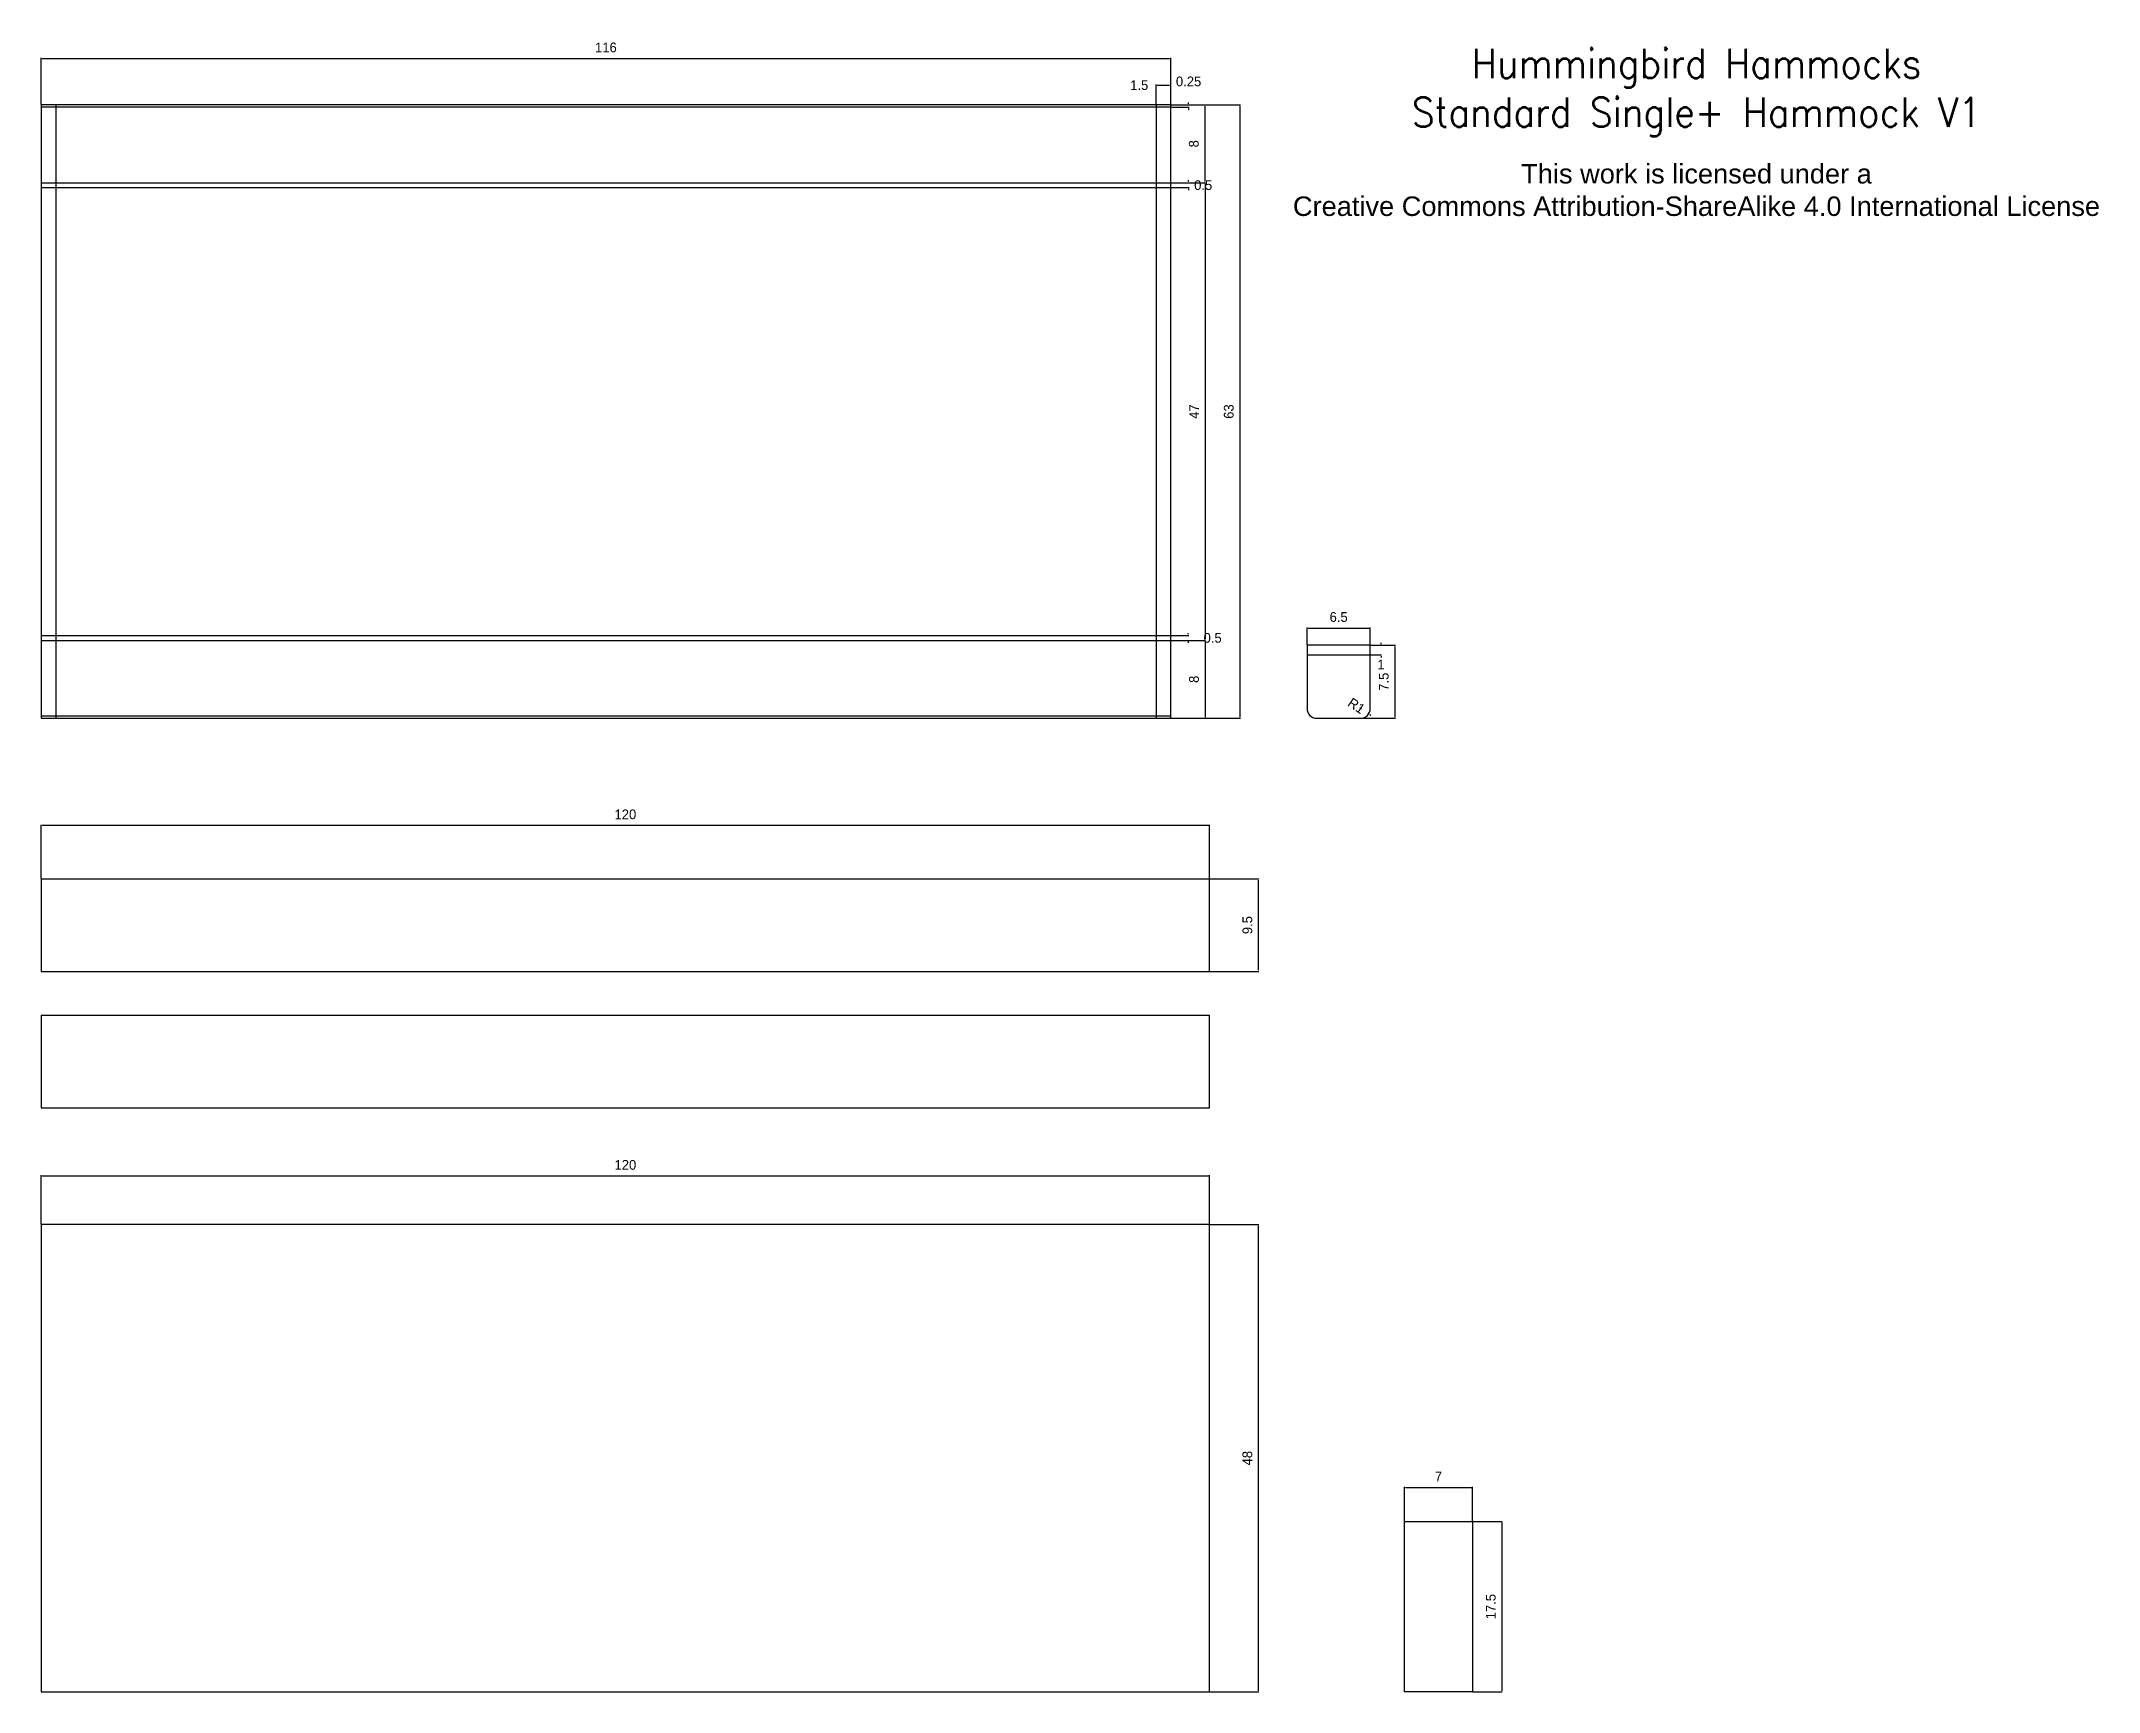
# Model space of a CAD drawing. Header units: inches. Extents: x 0 to 211, y 0 to 170.
import ezdxf

# ---------------------------------------------------------------- set-up
doc = ezdxf.new("R2010")
doc.units = ezdxf.units.IN
doc.header["$MEASUREMENT"] = 0
doc.layers.get('0').update_dxf_attribs({"color": 178, "lineweight": 25, "true_color": 0x000000})
doc.layers.get('Defpoints').update_dxf_attribs({"true_color": 0xffffff})
for name, color, linetype, true_color in [('Bag Cut Size', 6, 'Continuous', 0xff00ff), ('Center Panel Cut Size', 1, 'Continuous', 0xff0000), ('Dimensions', 4, 'Continuous', 0x00ffff), ('Finished Bag', 3, 'Continuous', 0x00ff00), ('Finished Hammock', 5, 'Continuous', 0x0000ff), ('Side Panel Cut Size', 30, 'Continuous', 0xff7f00)]:
    doc.layers.add(name, color=color, linetype=linetype, true_color=true_color)
doc.styles.add('QCADDimTextStyle', font='txt')
doc.styles.add('textstyle0', font='Standard')
doc.styles.add('textstyle1', font='Standard')
doc.dimstyles.new('QCADDimStyle', dxfattribs={"dimtxt": 1, "dimasz": 0.125, "dimexe": 0.0625, "dimexo": 0.03125, "dimtad": 1, "dimtoh": 1, "dimdec": 4, "dimzin": 0, "dimdsep": 46, "dimtxsty": 'QCADDimTextStyle', "dimcen": 0.09, "dimadec": 0, "dimazin": 0, "dimtfac": 1, "dimtdec": 4, "dimtofl": 0, "dimtmove": 0, "dimatfit": 3, "dimfxl": 1, "dimtolj": 1, "dimtzin": 0, "dimarcsym": 0})

# ---------------------------------------------------------------- blocks, each defined once
blk = doc.blocks.new('*D1')
at = {"layer": 'Defpoints', "color": 0}
for p in [(116, 167.76), (0, 163), (116, 163)]:
    blk.add_point(p, dxfattribs=at)
at = {"layer": 'Dimensions', "color": 0, "lineweight": -2}
for p, q in [((0, 163.03), (0, 167.82)), ((0.12, 167.76), (115.88, 167.76)), ((116, 163.03), (116, 167.82))]:
    blk.add_line(p, q, dxfattribs=at)
at = {"layer": 'Dimensions', "color": 0}
for points in [[(0.12, 167.78), (0.12, 167.74), (0, 167.76)], [(115.88, 167.74), (115.88, 167.78), (116, 167.76)]]:
    blk.add_solid(points, dxfattribs=at)
at = {"layer": 'Dimensions', "color": 0, "insert": (58, 168.89), "char_height": 1, "attachment_point": 5, "style": 'QCADDimTextStyle'}
blk.add_mtext('\\A1;116', dxfattribs=at)
blk = doc.blocks.new('*D2')
at = {"layer": 'Defpoints', "color": 0}
for p in [(116, 165.02), (114.5, 163), (116, 163)]:
    blk.add_point(p, dxfattribs=at)
at = {"layer": 'Dimensions', "color": 0, "lineweight": -2}
for p, q in [((114.5, 163.03), (114.5, 165.08)), ((114.62, 165.02), (115.88, 165.02)), ((116, 163.03), (116, 165.08))]:
    blk.add_line(p, q, dxfattribs=at)
at = {"layer": 'Dimensions', "color": 0}
for points in [[(114.62, 165.04), (114.62, 165), (114.5, 165.02)], [(115.88, 165), (115.88, 165.04), (116, 165.02)]]:
    blk.add_solid(points, dxfattribs=at)
at = {"layer": 'Dimensions', "color": 0, "insert": (112.77, 165.02), "char_height": 1, "attachment_point": 5, "style": 'QCADDimTextStyle'}
blk.add_mtext('\\A1;1.5', dxfattribs=at)
blk = doc.blocks.new('*D3')
at = {"layer": 'Defpoints', "color": 0}
for p in [(116, 163), (116, 162.75), (117.84, 162.75)]:
    blk.add_point(p, dxfattribs=at)
at = {"layer": 'Dimensions', "color": 0, "lineweight": -2}
for p, q in [((116.03, 163), (117.9, 163)), ((116.03, 162.75), (117.9, 162.75)), ((117.84, 163.12), (117.84, 163.25)), ((117.84, 162.62), (117.84, 162.5))]:
    blk.add_line(p, q, dxfattribs=at)
at = {"layer": 'Dimensions', "color": 0}
for points in [[(117.82, 163.12), (117.86, 163.12), (117.84, 163)], [(117.86, 162.62), (117.82, 162.62), (117.84, 162.75)]]:
    blk.add_solid(points, dxfattribs=at)
at = {"layer": 'Dimensions', "color": 0, "insert": (117.84, 165.4), "char_height": 1, "attachment_point": 5, "style": 'QCADDimTextStyle'}
blk.add_mtext('\\A1;0.25', dxfattribs=at)
blk = doc.blocks.new('*D4')
at = {"layer": 'Defpoints', "color": 0}
for p in [(116, 163), (116, 155), (119.51, 155)]:
    blk.add_point(p, dxfattribs=at)
at = {"layer": 'Dimensions', "color": 0, "lineweight": -2}
for p, q in [((116.03, 163), (119.57, 163)), ((119.51, 162.88), (119.51, 155.12)), ((116.03, 155), (119.57, 155))]:
    blk.add_line(p, q, dxfattribs=at)
at = {"layer": 'Dimensions', "color": 0}
for points in [[(119.53, 162.88), (119.49, 162.88), (119.51, 163)], [(119.49, 155.12), (119.53, 155.12), (119.51, 155)]]:
    blk.add_solid(points, dxfattribs=at)
at = {"layer": 'Dimensions', "color": 0, "insert": (118.38, 159), "char_height": 1, "attachment_point": 5, "rotation": 90, "style": 'QCADDimTextStyle'}
blk.add_mtext('\\A1;8', dxfattribs=at)
blk = doc.blocks.new('*D5')
at = {"layer": 'Defpoints', "color": 0}
for p in [(116, 163), (116, 100), (123.1, 100)]:
    blk.add_point(p, dxfattribs=at)
at = {"layer": 'Dimensions', "color": 0, "lineweight": -2}
for p, q in [((116.03, 163), (123.16, 163)), ((123.1, 162.88), (123.1, 100.12)), ((116.03, 100), (123.16, 100))]:
    blk.add_line(p, q, dxfattribs=at)
at = {"layer": 'Dimensions', "color": 0}
for points in [[(123.12, 162.88), (123.08, 162.88), (123.1, 163)], [(123.08, 100.12), (123.12, 100.12), (123.1, 100)]]:
    blk.add_solid(points, dxfattribs=at)
at = {"layer": 'Dimensions', "color": 0, "insert": (121.97, 131.5), "char_height": 1, "attachment_point": 5, "rotation": 90, "style": 'QCADDimTextStyle'}
blk.add_mtext('\\A1;63', dxfattribs=at)
blk = doc.blocks.new('*D6')
at = {"layer": 'Defpoints', "color": 0}
for p in [(116, 155), (116, 108), (119.53, 108)]:
    blk.add_point(p, dxfattribs=at)
at = {"layer": 'Dimensions', "color": 0, "lineweight": -2}
for p, q in [((116.03, 155), (119.59, 155)), ((119.53, 154.88), (119.53, 108.12)), ((116.03, 108), (119.59, 108))]:
    blk.add_line(p, q, dxfattribs=at)
at = {"layer": 'Dimensions', "color": 0}
for points in [[(119.55, 154.88), (119.51, 154.88), (119.53, 155)], [(119.51, 108.12), (119.55, 108.12), (119.53, 108)]]:
    blk.add_solid(points, dxfattribs=at)
at = {"layer": 'Dimensions', "color": 0, "insert": (118.4, 131.5), "char_height": 1, "attachment_point": 5, "rotation": 90, "style": 'QCADDimTextStyle'}
blk.add_mtext('\\A1;47', dxfattribs=at)
blk = doc.blocks.new('*D7')
at = {"layer": 'Defpoints', "color": 0}
for p in [(136.5, 107.5), (136.5, 106.5), (137.6, 106.5)]:
    blk.add_point(p, dxfattribs=at)
at = {"layer": 'Dimensions', "color": 0, "lineweight": -2}
for p, q in [((136.53, 107.5), (137.66, 107.5)), ((136.53, 106.5), (137.66, 106.5)), ((137.6, 107.62), (137.6, 107.75)), ((137.6, 106.38), (137.6, 106.25))]:
    blk.add_line(p, q, dxfattribs=at)
at = {"layer": 'Dimensions', "color": 0}
for points in [[(137.58, 107.62), (137.62, 107.62), (137.6, 107.5)], [(137.62, 106.38), (137.58, 106.38), (137.6, 106.5)]]:
    blk.add_solid(points, dxfattribs=at)
at = {"layer": 'Dimensions', "color": 0, "insert": (137.6, 105.51), "char_height": 1, "attachment_point": 5, "style": 'QCADDimTextStyle'}
blk.add_mtext('\\A1;1', dxfattribs=at)
blk = doc.blocks.new('*D8')
at = {"layer": 'Defpoints', "color": 0}
for p in [(136.5, 107.5), (135.5, 100), (139.01, 100)]:
    blk.add_point(p, dxfattribs=at)
at = {"layer": 'Dimensions', "color": 0, "lineweight": -2}
for p, q in [((136.53, 107.5), (139.08, 107.5)), ((139.01, 107.38), (139.01, 100.12)), ((135.53, 100), (139.08, 100))]:
    blk.add_line(p, q, dxfattribs=at)
at = {"layer": 'Dimensions', "color": 0}
for points in [[(139.03, 107.38), (138.99, 107.38), (139.01, 107.5)], [(138.99, 100.12), (139.03, 100.12), (139.01, 100)]]:
    blk.add_solid(points, dxfattribs=at)
at = {"layer": 'Dimensions', "color": 0, "insert": (137.89, 103.75), "char_height": 1, "attachment_point": 5, "rotation": 90, "style": 'QCADDimTextStyle'}
blk.add_mtext('\\A1;7.5', dxfattribs=at)
blk = doc.blocks.new('*D9')
at = {"layer": 'Defpoints', "color": 0}
for p in [(136.5, 109.26), (130, 107.5), (136.5, 107.5)]:
    blk.add_point(p, dxfattribs=at)
at = {"layer": 'Dimensions', "color": 0, "lineweight": -2}
for p, q in [((130, 107.53), (130, 109.32)), ((130.12, 109.26), (136.38, 109.26)), ((136.5, 107.53), (136.5, 109.32))]:
    blk.add_line(p, q, dxfattribs=at)
at = {"layer": 'Dimensions', "color": 0}
for points in [[(130.12, 109.28), (130.12, 109.24), (130, 109.26)], [(136.38, 109.24), (136.38, 109.28), (136.5, 109.26)]]:
    blk.add_solid(points, dxfattribs=at)
at = {"layer": 'Dimensions', "color": 0, "insert": (133.25, 110.39), "char_height": 1, "attachment_point": 5, "style": 'QCADDimTextStyle'}
blk.add_mtext('\\A1;6.5', dxfattribs=at)
blk = doc.blocks.new('*D10')
at = {"layer": 'Defpoints', "color": 0}
for p in [(135.5, 101), (136.33, 100.45)]:
    blk.add_point(p, dxfattribs=at)
at = {"layer": 'Dimensions', "color": 0}
for p, q in [((135.41, 101), (135.59, 101)), ((135.5, 100.91), (135.5, 101.09))]:
    blk.add_line(p, q, dxfattribs=at)
at = {"layer": 'Dimensions', "color": 0, "lineweight": -2}
blk.add_line((136.44, 100.38), (136.54, 100.31), dxfattribs=at)
at = {"layer": 'Dimensions', "color": 0}
blk.add_solid([(136.45, 100.39), (136.42, 100.36), (136.33, 100.45)], dxfattribs=at)
at = {"layer": 'Dimensions', "color": 0, "insert": (135.08, 101.28), "char_height": 1, "attachment_point": 5, "rotation": 326.3099, "style": 'QCADDimTextStyle'}
blk.add_mtext('\\A1;R1', dxfattribs=at)
blk = doc.blocks.new('*D11')
at = {"layer": 'Defpoints', "color": 0}
for p in [(116, 108), (116, 100), (119.53, 100)]:
    blk.add_point(p, dxfattribs=at)
at = {"layer": 'Dimensions', "color": 0, "lineweight": -2}
for p, q in [((116.03, 108), (119.59, 108)), ((119.53, 107.88), (119.53, 100.12)), ((116.03, 100), (119.59, 100))]:
    blk.add_line(p, q, dxfattribs=at)
at = {"layer": 'Dimensions', "color": 0}
for points in [[(119.55, 107.88), (119.51, 107.88), (119.53, 108)], [(119.51, 100.12), (119.55, 100.12), (119.53, 100)]]:
    blk.add_solid(points, dxfattribs=at)
at = {"layer": 'Dimensions', "color": 0, "insert": (118.4, 104), "char_height": 1, "attachment_point": 5, "rotation": 90, "style": 'QCADDimTextStyle'}
blk.add_mtext('\\A1;8', dxfattribs=at)
blk = doc.blocks.new('*D12')
at = {"layer": 'Defpoints', "color": 0}
for p in [(116, 155), (116, 154.5), (117.84, 154.5)]:
    blk.add_point(p, dxfattribs=at)
at = {"layer": 'Dimensions', "color": 0, "lineweight": -2}
for p, q in [((116.03, 155), (117.9, 155)), ((116.03, 154.5), (117.9, 154.5)), ((117.84, 155.12), (117.84, 155.25)), ((117.84, 154.38), (117.84, 154.25))]:
    blk.add_line(p, q, dxfattribs=at)
at = {"layer": 'Dimensions', "color": 0}
for points in [[(117.82, 155.12), (117.86, 155.12), (117.84, 155)], [(117.86, 154.38), (117.82, 154.38), (117.84, 154.5)]]:
    blk.add_solid(points, dxfattribs=at)
at = {"layer": 'Dimensions', "color": 0, "insert": (119.34, 154.75), "char_height": 1, "attachment_point": 5, "style": 'QCADDimTextStyle'}
blk.add_mtext('\\A1;0.5', dxfattribs=at)
blk = doc.blocks.new('*D13')
at = {"layer": 'Defpoints', "color": 0}
for p in [(116, 108.5), (116, 108), (117.81, 108)]:
    blk.add_point(p, dxfattribs=at)
at = {"layer": 'Dimensions', "color": 0, "lineweight": -2}
for p, q in [((116.03, 108.5), (117.87, 108.5)), ((116.03, 108), (117.87, 108)), ((117.81, 108.62), (117.81, 108.75)), ((117.81, 107.88), (117.81, 107.75))]:
    blk.add_line(p, q, dxfattribs=at)
at = {"layer": 'Dimensions', "color": 0}
for points in [[(117.79, 108.62), (117.83, 108.62), (117.81, 108.5)], [(117.83, 107.88), (117.79, 107.88), (117.81, 108)]]:
    blk.add_solid(points, dxfattribs=at)
at = {"layer": 'Dimensions', "color": 0, "insert": (120.31, 108.25), "char_height": 1, "attachment_point": 5, "style": 'QCADDimTextStyle'}
blk.add_mtext('\\A1;0.5', dxfattribs=at)
blk = doc.blocks.new('*D14')
at = {"layer": 'Defpoints', "color": 0}
for p in [(120, 53), (0, 48), (120, 48)]:
    blk.add_point(p, dxfattribs=at)
at = {"layer": 'Dimensions', "color": 0, "lineweight": -2}
for p, q in [((0, 48.03), (0, 53.06)), ((0.12, 53), (119.88, 53)), ((120, 48.03), (120, 53.06))]:
    blk.add_line(p, q, dxfattribs=at)
at = {"layer": 'Dimensions', "color": 0}
for points in [[(0.12, 53.02), (0.12, 52.98), (0, 53)], [(119.88, 52.98), (119.88, 53.02), (120, 53)]]:
    blk.add_solid(points, dxfattribs=at)
at = {"layer": 'Dimensions', "color": 0, "insert": (60, 54.12), "char_height": 1, "attachment_point": 5, "style": 'QCADDimTextStyle'}
blk.add_mtext('\\A1;120', dxfattribs=at)
blk = doc.blocks.new('*D15')
at = {"layer": 'Defpoints', "color": 0}
for p in [(120, 48), (120, 0), (125, 0)]:
    blk.add_point(p, dxfattribs=at)
at = {"layer": 'Dimensions', "color": 0, "lineweight": -2}
for p, q in [((120.03, 48), (125.06, 48)), ((125, 47.88), (125, 0.12)), ((120.03, 0), (125.06, 0))]:
    blk.add_line(p, q, dxfattribs=at)
at = {"layer": 'Dimensions', "color": 0}
for points in [[(125.02, 47.88), (124.98, 47.88), (125, 48)], [(124.98, 0.12), (125.02, 0.12), (125, 0)]]:
    blk.add_solid(points, dxfattribs=at)
at = {"layer": 'Dimensions', "color": 0, "insert": (123.88, 24), "char_height": 1, "attachment_point": 5, "rotation": 90, "style": 'QCADDimTextStyle'}
blk.add_mtext('\\A1;48', dxfattribs=at)
blk = doc.blocks.new('*D16')
at = {"layer": 'Defpoints', "color": 0}
for p in [(120, 89), (0, 83.5), (120, 83.5)]:
    blk.add_point(p, dxfattribs=at)
at = {"layer": 'Dimensions', "color": 0, "lineweight": -2}
for p, q in [((0, 83.53), (0, 89.06)), ((0.12, 89), (119.88, 89)), ((120, 83.53), (120, 89.06))]:
    blk.add_line(p, q, dxfattribs=at)
at = {"layer": 'Dimensions', "color": 0}
for points in [[(0.12, 89.02), (0.12, 88.98), (0, 89)], [(119.88, 88.98), (119.88, 89.02), (120, 89)]]:
    blk.add_solid(points, dxfattribs=at)
at = {"layer": 'Dimensions', "color": 0, "insert": (60, 90.12), "char_height": 1, "attachment_point": 5, "style": 'QCADDimTextStyle'}
blk.add_mtext('\\A1;120', dxfattribs=at)
blk = doc.blocks.new('*D17')
at = {"layer": 'Defpoints', "color": 0}
for p in [(120, 83.5), (120, 74), (125, 74)]:
    blk.add_point(p, dxfattribs=at)
at = {"layer": 'Dimensions', "color": 0, "lineweight": -2}
for p, q in [((120.03, 83.5), (125.06, 83.5)), ((125, 83.37), (125, 74.12)), ((120.03, 74), (125.06, 74))]:
    blk.add_line(p, q, dxfattribs=at)
at = {"layer": 'Dimensions', "color": 0}
for points in [[(125.02, 83.37), (124.98, 83.37), (125, 83.5)], [(124.98, 74.12), (125.02, 74.12), (125, 74)]]:
    blk.add_solid(points, dxfattribs=at)
at = {"layer": 'Dimensions', "color": 0, "insert": (123.88, 78.75), "char_height": 1, "attachment_point": 5, "rotation": 90, "style": 'QCADDimTextStyle'}
blk.add_mtext('\\A1;9.5', dxfattribs=at)
blk = doc.blocks.new('*D18')
at = {"layer": 'Defpoints', "color": 0}
for p in [(147, 21), (140, 17.5), (147, 17.5)]:
    blk.add_point(p, dxfattribs=at)
at = {"layer": 'Dimensions', "color": 0, "lineweight": -2}
for p, q in [((140, 17.53), (140, 21.06)), ((140.12, 21), (146.88, 21)), ((147, 17.53), (147, 21.06))]:
    blk.add_line(p, q, dxfattribs=at)
at = {"layer": 'Dimensions', "color": 0}
for points in [[(140.12, 21.02), (140.12, 20.98), (140, 21)], [(146.88, 20.98), (146.88, 21.02), (147, 21)]]:
    blk.add_solid(points, dxfattribs=at)
at = {"layer": 'Dimensions', "color": 0, "insert": (143.5, 22.12), "char_height": 1, "attachment_point": 5, "style": 'QCADDimTextStyle'}
blk.add_mtext('\\A1;7', dxfattribs=at)
blk = doc.blocks.new('*D19')
at = {"layer": 'Defpoints', "color": 0}
for p in [(147, 17.5), (147, 0), (150, 0)]:
    blk.add_point(p, dxfattribs=at)
at = {"layer": 'Dimensions', "color": 0, "lineweight": -2}
for p, q in [((147.03, 17.5), (150.06, 17.5)), ((150, 17.38), (150, 0.12)), ((147.03, 0), (150.06, 0))]:
    blk.add_line(p, q, dxfattribs=at)
at = {"layer": 'Dimensions', "color": 0}
for points in [[(150.02, 17.38), (149.98, 17.38), (150, 17.5)], [(149.98, 0.12), (150.02, 0.12), (150, 0)]]:
    blk.add_solid(points, dxfattribs=at)
at = {"layer": 'Dimensions', "color": 0, "insert": (148.88, 8.75), "char_height": 1, "attachment_point": 5, "rotation": 90, "style": 'QCADDimTextStyle'}
blk.add_mtext('\\A1;17.5', dxfattribs=at)

msp = doc.modelspace()

# ---------------------------------------------------------------- linework, layer by layer
at = {"layer": 'Bag Cut Size', "color": 7, "true_color": 0xffffff}
for p, q in [((140, 0), (140, 17.5)), ((140, 17.5), (147, 17.5)), ((147, 17.5), (147, 0)), ((147, 0), (140, 0))]:
    msp.add_line(p, q, dxfattribs=at)
at = {"layer": 'Center Panel Cut Size', "color": 7, "true_color": 0xffffff}
for p, q in [((0, 48), (0, 0)), ((120, 48), (0, 48)), ((120, 0), (120, 48)), ((0, 0), (120, 0))]:
    msp.add_line(p, q, dxfattribs=at)
at = {"layer": 'Finished Bag', "color": 7, "true_color": 0xffffff}
for p, q in [((136.5, 107.5), (130, 107.5)), ((130, 107.5), (130, 101)), ((130, 106.5), (136.5, 106.5)), ((136.5, 101), (136.5, 107.5)), ((131, 100), (135.5, 100))]:
    msp.add_line(p, q, dxfattribs=at)
for centre, start, end in [((131, 101), 180, 270), ((135.5, 101), 270, 0)]:
    msp.add_arc(centre, 1, start, end, dxfattribs=at)
at = {"layer": 'Finished Hammock', "color": 7, "true_color": 0xffffff}
for p, q in [((116, 163), (0, 163)), ((0, 163), (0, 100)), ((116, 162.75), (0, 162.75)), ((1.5, 163), (1.5, 100)), ((114.5, 163), (114.5, 100)), ((116, 100), (116, 163)), ((0, 155), (116, 155)), ((0, 154.5), (116, 154.5)), ((0, 108.5), (116, 108.5)), ((0, 108), (116, 108)), ((0, 100.25), (116, 100.25)), ((0, 100), (116, 100))]:
    msp.add_line(p, q, dxfattribs=at)
at = {"layer": 'Side Panel Cut Size', "color": 7, "true_color": 0xffffff}
for p, q in [((0, 83.5), (0, 74)), ((0, 83.5), (120, 83.5)), ((120, 74), (120, 83.5)), ((0, 74), (120, 74)), ((0, 69.5), (0, 60)), ((0, 69.5), (120, 69.5)), ((120, 60), (120, 69.5)), ((0, 60), (120, 60))]:
    msp.add_line(p, q, dxfattribs=at)

# ---------------------------------------------------------------- texts
at = {"attachment_point": 5}
for s, insert, char_height, style in [('\\H3.00133;Hummingbird Hammocks\\PStandard Single+ Hammock V1', (170, 164.242), 0.06843, 'textstyle0'), ('\\fHelvetica Neue,Helvetica,Arial,sans-serif|b0|i0|c0|p0;\\c3618615;\\H1.99926;This work is licensed under a \\P\\c13730329;Creative Commons Attribution-ShareAlike 4.0 International License', (170, 154.242), 0.068434, 'textstyle1')]:
    msp.add_mtext(s, dxfattribs=dict(at, insert=insert, char_height=char_height, style=style))

# ---------------------------------------------------------------- dimensions: what is measured, and where the dimension line sits
at = {"layer": 'Dimensions'}
for base, p1, p2, picture, middle in [((116, 167.762), (0, 163), (116, 163), '*D1', (58, 168.887)), ((136.5, 109.261), (130, 107.5), (136.5, 107.5), '*D9', (133.25, 110.386)), ((120, 89), (0, 83.5), (120, 83.5), '*D16', (60, 90.125)), ((120, 53), (0, 48), (120, 48), '*D14', (60, 54.125)), ((147, 21), (140, 17.5), (147, 17.5), '*D18', (143.5, 22.125))]:
    dim = msp.add_linear_dim(base=base, p1=p1, p2=p2, dimstyle='QCADDimStyle', override={"dimtxt": 1, "dimasz": 0.125, "dimexe": 0.0625, "dimexo": 0.03125, "dimgap": 0.625, "dimdec": 2, "dimzin": 8, "dimclrd": 0, "dimclre": 0, "dimclrt": 0, "dimazin": 2, "dimtmove": 2}, dxfattribs=at)
    dim.commit()
    dim.dimension.update_dxf_attribs({"geometry": picture, "text_midpoint": middle})
dim = msp.add_linear_dim(base=(116, 165.021), p1=(114.5, 163), p2=(116, 163), dimstyle='QCADDimStyle', override={"dimtxt": 1, "dimasz": 0.125, "dimexe": 0.0625, "dimexo": 0.03125, "dimgap": 0.625, "dimdec": 2, "dimzin": 8, "dimclrd": 0, "dimclre": 0, "dimclrt": 0, "dimazin": 2, "dimtmove": 2}, dxfattribs=at)
dim.commit()
dim.dimension.update_dxf_attribs({"geometry": '*D2', "text_midpoint": (112.774, 165.021), "dimtype": 160})
for base, p1, p2, picture, middle in [((117.842, 162.75), (116, 163), (116, 162.75), '*D3', (117.842, 165.399)), ((137.6, 106.5), (136.5, 107.5), (136.5, 106.5), '*D7', (137.6, 105.506))]:
    dim = msp.add_linear_dim(base=base, p1=p1, p2=p2, angle=90, dimstyle='QCADDimStyle', override={"dimtxt": 1, "dimasz": 0.125, "dimexe": 0.0625, "dimexo": 0.03125, "dimgap": 0.625, "dimdec": 2, "dimzin": 8, "dimclrd": 0, "dimclre": 0, "dimclrt": 0, "dimazin": 2, "dimtmove": 2}, dxfattribs=at)
    dim.commit()
    dim.dimension.update_dxf_attribs({"geometry": picture, "text_midpoint": middle, "dimtype": 160})
for base, p1, p2, picture, middle in [((119.509, 155), (116, 163), (116, 155), '*D4', (118.384, 159)), ((123.099, 100), (116, 163), (116, 100), '*D5', (121.974, 131.5)), ((117.842, 154.5), (116, 155), (116, 154.5), '*D12', (119.342, 154.75)), ((119.53, 108), (116, 155), (116, 108), '*D6', (118.405, 131.5)), ((117.812, 108), (116, 108.5), (116, 108), '*D13', (120.312, 108.25)), ((119.53, 100), (116, 108), (116, 100), '*D11', (118.405, 104)), ((139.013, 100), (136.5, 107.5), (135.5, 100), '*D8', (137.888, 103.75)), ((125, 74), (120, 83.5), (120, 74), '*D17', (123.875, 78.75)), ((125, 0), (120, 48), (120, 0), '*D15', (123.875, 24)), ((150, 0), (147, 17.5), (147, 0), '*D19', (148.875, 8.75))]:
    dim = msp.add_linear_dim(base=base, p1=p1, p2=p2, angle=90, dimstyle='QCADDimStyle', override={"dimtxt": 1, "dimasz": 0.125, "dimexe": 0.0625, "dimexo": 0.03125, "dimgap": 0.625, "dimdec": 2, "dimzin": 8, "dimclrd": 0, "dimclre": 0, "dimclrt": 0, "dimazin": 2, "dimtmove": 2}, dxfattribs=at)
    dim.commit()
    dim.dimension.update_dxf_attribs({"geometry": picture, "text_midpoint": middle})
dim = msp.add_radius_dim(center=(135.5, 101), mpoint=(136.332, 100.445), dimstyle='QCADDimStyle', override={"dimtxt": 1, "dimasz": 0.125, "dimexe": 0.0625, "dimexo": 0.03125, "dimgap": 0.625, "dimdec": 2, "dimzin": 8, "dimclrd": 0, "dimclre": 0, "dimclrt": 0, "dimazin": 2, "dimtmove": 2}, dxfattribs=at)
dim.commit()
dim.dimension.update_dxf_attribs({"geometry": '*D10', "text_midpoint": (135.085, 101.277), "dimtype": 164})

doc.saveas('drawing.dxf')
